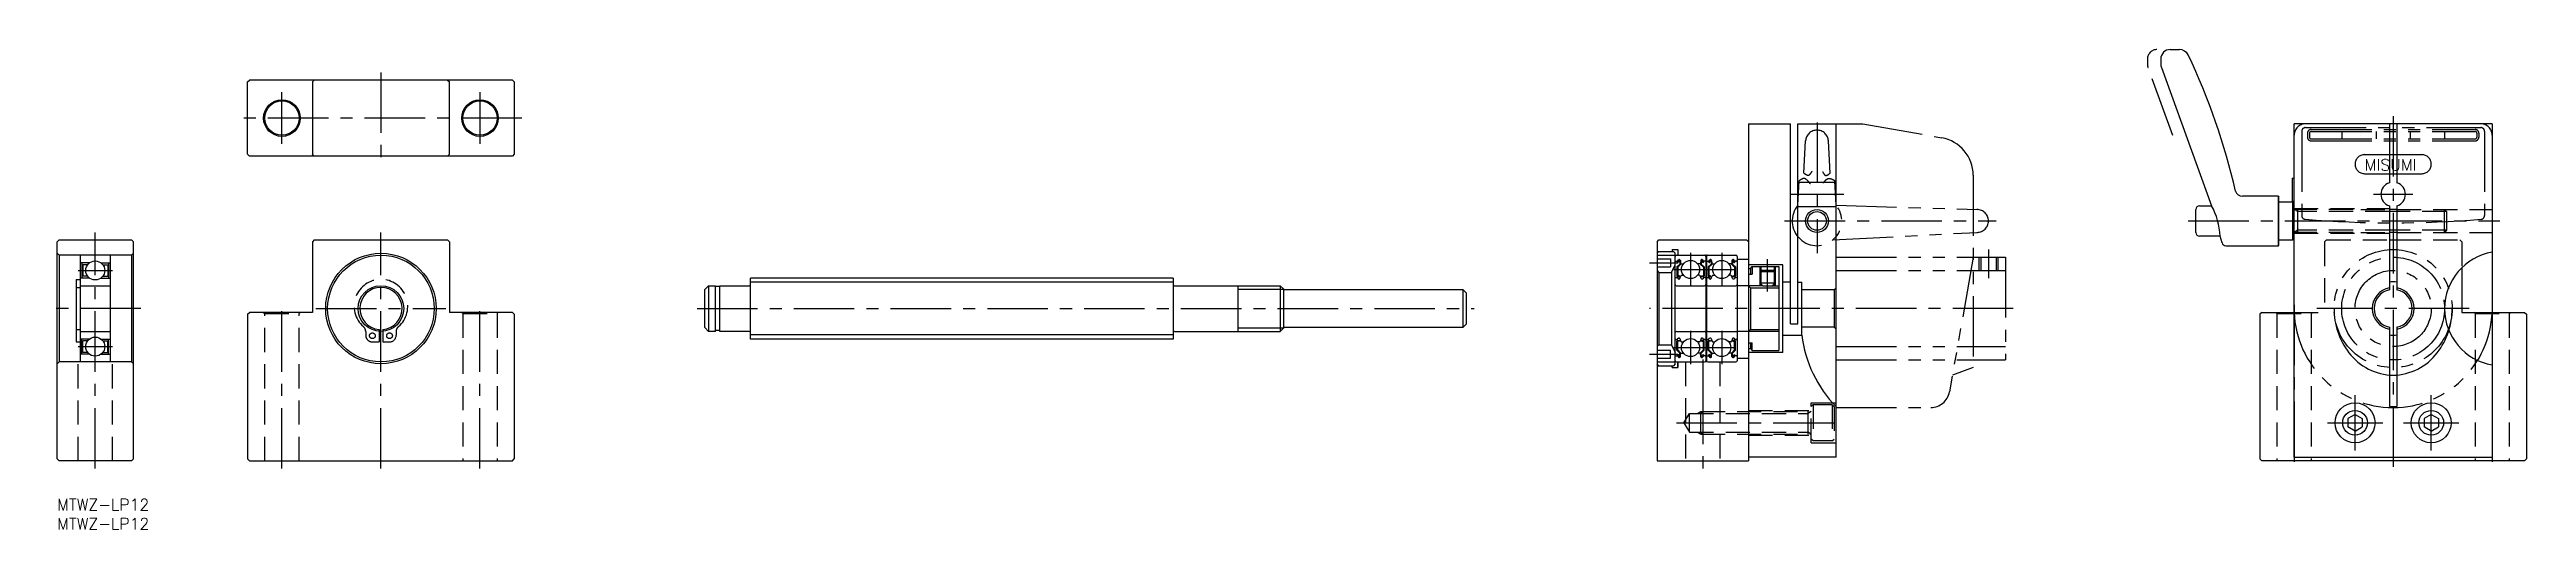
# Model space of a CAD drawing. Extents: x -2 to 648, y -8 to 118.
import ezdxf

# ---------------------------------------------------------------- set-up
doc = ezdxf.new("R2010")
doc.units = 0
doc.header["$LTSCALE"] = 0.5
for name, pattern in [('CENTER', [50.8, 31.75, -6.35, 6.35, -6.35]), ('DASHED', [19.05, 12.7, -6.35]), ('PHANTOM', [63.5, 31.75, -6.35, 6.35, -6.35, 6.35, -6.35])]:
    doc.linetypes.add(name, pattern=pattern)
doc.layers.get('0').update_dxf_attribs({"linetype": 'CONTINUOUS'})
for name, color, linetype in [('MSM_CENTER', 1, 'CENTER'), ('MSM_CONTINUOUS', 7, 'CONTINUOUS'), ('MSM_DASHED', 4, 'DASHED'), ('MSM_IMAGINARY', 6, 'PHANTOM'), ('MSM_NARROW', 5, 'CONTINUOUS'), ('MSM_PART_NUMBER', 7, 'CONTINUOUS')]:
    doc.layers.add(name, color=color, linetype=linetype)
doc.styles.get("Standard").update_dxf_attribs({"font": 'txt.shx', "height": 3, "bigfont": 'bigfont.shx'})

# ---------------------------------------------------------------- blocks, each defined once
blk = doc.blocks.new('*U4')
at = {"layer": 'MSM_PART_NUMBER'}
blk.add_text('MTWZ-LP12', height=3, dxfattribs=at).set_placement((0, -3))
blk = doc.blocks.new('*U5')
at = {"layer": 'MSM_PART_NUMBER'}
blk.add_text('MTWZ-LP12', height=3, dxfattribs=at).set_placement((0, -8))
blk = doc.blocks.new('*U6')
at = {"layer": 'MSM_IMAGINARY'}
blk.add_text('MISUMI', height=3, dxfattribs=at).set_placement((605.77, 86.22))

msp = doc.modelspace()

# ---------------------------------------------------------------- linework, layer by layer
for p, q in [((444, 56), (444.54, 55.46)), ((444.54, 55.46), (452, 55.46)), ((444.54, 55.46), (444.54, 44.54)), ((444, 44), (444.54, 44.54)), ((444.54, 44.54), (452, 44.54))]:
    msp.add_line(p, q)
at = {"layer": 'MSM_CENTER'}
for p, q in [((85, 112), (85, 88)), ((59, 93.2), (59, 106.8)), ((111, 106.8), (111, 93.2)), ((122, 100), (48, 100)), ((462, 98.84), (462, 64.5)), ((613.25, 100.5), (613.25, 8)), ((455, 80), (469, 80)), ((608.05, 80), (618.45, 80)), ((453.5, 73), (509, 73)), ((559.45, 73), (641.25, 73)), ((10, 8), (10, 70)), ((85, 8), (85, 70)), ((507, 65.5), (507, 58)), ((5.5, 60), (14.5, 60)), ((418, 62), (425.5, 62)), ((424.42, 60.25), (441.38, 60.25)), ((428.8, 64.63), (428.8, 55.87)), ((437, 64.63), (437, 55.87)), ((449, 54.5), (449, 63)), ((22, 50), (-2, 50)), ((59, 8), (59, 51)), ((67.95, 50), (102.05, 50)), ((111, 8), (111, 51)), ((168, 50), (372, 50)), ((513.5, 50), (418, 50)), ((587.25, 51), (587.25, 8)), ((633.25, 50), (593.25, 50)), ((639.25, 51), (639.25, 8)), ((5.5, 40), (14.5, 40)), ((424.42, 39.75), (441.38, 39.75)), ((428.8, 44.13), (428.8, 35.37)), ((437, 44.13), (437, 35.37)), ((418, 38), (425.5, 38)), ((432, 36.62), (432, 8)), ((603.25, 12.75), (603.25, 27.25)), ((623.25, 12.75), (623.25, 27.25)), ((425.08, 20), (469, 20)), ((596, 20), (610.5, 20)), ((616, 20), (630.5, 20))]:
    msp.add_line(p, q, dxfattribs=at)
at = {"layer": 'MSM_CONTINUOUS'}
for p, q in [((554.75, 118), (557.18, 118)), ((552.25, 115.5), (552.25, 114.12)), ((552.4, 113.27), (565.6, 77)), ((50, 109.5), (50.5, 110)), ((50, 90.5), (50, 109.5)), ((119.5, 110), (50.5, 110)), ((67, 109.5), (67.5, 110)), ((67, 109.5), (67, 90.5)), ((102.5, 110), (103, 109.5)), ((103, 90.5), (103, 109.5)), ((119.5, 110), (120, 109.5)), ((120, 109.5), (120, 90.5)), ((444, 98.5), (444, 10)), ((444, 98.5), (455, 98.5)), ((455, 46), (455, 98.5)), ((457, 46), (457, 98.5)), ((457, 98.5), (467, 98.5)), ((467, 11), (467, 98.5)), ((639.25, 98.5), (587.25, 98.5)), ((587.25, 11), (587.25, 98.5)), ((612.25, 98.5), (612.25, 83.04)), ((614.25, 98.5), (614.25, 83.04)), ((639.25, 98.5), (639.25, 11)), ((50.5, 90), (50, 90.5)), ((119.5, 90), (50.5, 90)), ((67.5, 90), (67, 90.5)), ((103, 90.5), (102.5, 90)), ((120, 90.5), (119.5, 90)), ((457, 83.2), (467, 83.2)), ((583.16, 79.5), (573.74, 79.5)), ((583.16, 79.5), (583.25, 79.3)), ((583.16, 66.5), (583.16, 79.5)), ((583.25, 66.7), (583.25, 79.3)), ((457, 76.8), (467, 76.8)), ((561.45, 70), (561.45, 76)), ((562.45, 77), (565.6, 77)), ((583.25, 78), (586.88, 78)), ((587.25, 77.63), (586.88, 78)), ((586.88, 68), (586.88, 78)), ((612.25, 76.96), (612.25, 54.9)), ((614.25, 76), (612.25, 76)), ((614.25, 76.96), (614.25, 54.9)), ((0.5, 68), (0, 67.5)), ((0, 10.5), (0, 67.5)), ((0.5, 68), (19.5, 68)), ((20, 67.5), (19.5, 68)), ((20, 10.5), (20, 67.5)), ((67.5, 68), (67, 67.5)), ((67, 67.5), (67, 49)), ((67.5, 68), (102.5, 68)), ((103, 67.5), (102.5, 68)), ((103, 67.5), (103, 49)), ((420, 67.5), (420.5, 68)), ((420, 67.5), (420, 10)), ((420.5, 68), (443.5, 68)), ((424, 65.5), (425.5, 65.5)), ((424, 65.5), (425.5, 65.5)), ((424, 65.5), (424, 65)), ((425.5, 65.5), (425.5, 64)), ((443.5, 68), (444, 67.5)), ((567.85, 69), (562.45, 69)), ((568.35, 67.23), (567.85, 69)), ((569.31, 66.5), (583.16, 66.5)), ((583.16, 66.5), (583.25, 66.7)), ((583.25, 68), (586.88, 68)), ((587.25, 68.37), (586.88, 68)), ((614.25, 70), (612.25, 70)), ((612.25, 68), (614.25, 68)), ((0.5, 64), (0, 64.5)), ((0.5, 64), (0.5, 36)), ((19.5, 64), (0.5, 64)), ((6, 64), (6, 36)), ((8.5, 62), (6, 62)), ((6.5, 62), (6.5, 58)), ((6.7, 61.5), (6.7, 58.5)), ((8, 61.5), (6.7, 61.5)), ((11.5, 62), (14, 62)), ((12, 61.5), (13.3, 61.5)), ((13.3, 61.5), (13.3, 58.5)), ((13.5, 62), (13.5, 58)), ((14, 36), (14, 64)), ((19.5, 64), (20, 64.5)), ((19.5, 64), (19.5, 36)), ((420.5, 65), (420, 64.5)), ((420, 65), (424.3, 65)), ((420, 65), (424, 65)), ((420, 64), (424.8, 64)), ((420, 63.05), (423.5, 63.05)), ((420, 60.95), (423.5, 60.95)), ((420, 60), (420.5, 59.5)), ((420.5, 59.5), (420.5, 40.5)), ((420.5, 59.5), (423.8, 59.5)), ((423.5, 63.05), (423.5, 60.95)), ((423.8, 59.5), (424.8, 61.5)), ((423.8, 59.5), (423.8, 40.5)), ((424.3, 65), (424.8, 64.5)), ((424.8, 35.5), (424.8, 64.5)), ((424.9, 62.45), (425.36, 62.45)), ((425.1, 64), (432.5, 64)), ((425.98, 61.68), (425.23, 60.93)), ((425.23, 60.93), (425.23, 58.55)), ((425.36, 62.45), (425.61, 62.75)), ((425.54, 62.04), (425.38, 62.17)), ((426.18, 61.6), (425.43, 60.85)), ((425.43, 60.85), (425.43, 58.55)), ((425.88, 58.55), (425.43, 58.55)), ((425.51, 62.32), (425.76, 62.62)), ((425.67, 62.19), (425.51, 62.32)), ((425.54, 62.04), (425.67, 62.19)), ((425.88, 58.35), (425.88, 58.55)), ((425.94, 62.56), (425.98, 61.68)), ((425.98, 57.88), (426.25, 58.62)), ((426.14, 62.58), (426.2, 61.84)), ((426.18, 62.07), (426.18, 61.6)), ((426.3, 61.75), (426.95, 61.75)), ((426.44, 58.75), (426.95, 58.75)), ((431.3, 61.75), (430.65, 61.75)), ((431.16, 58.75), (430.65, 58.75)), ((431.62, 57.88), (431.35, 58.62)), ((431.46, 62.58), (431.4, 61.84)), ((431.42, 62.07), (431.42, 61.6)), ((431.42, 61.6), (432.17, 60.85)), ((431.66, 62.56), (431.62, 61.68)), ((431.62, 61.68), (432.37, 60.93)), ((431.72, 58.55), (432.17, 58.55)), ((431.72, 58.35), (431.72, 58.55)), ((432.09, 62.32), (431.84, 62.62)), ((431.93, 62.19), (432.09, 62.32)), ((432.06, 62.04), (431.93, 62.19)), ((432.24, 62.45), (431.99, 62.75)), ((432.06, 62.04), (432.22, 62.17)), ((432.17, 60.85), (432.17, 58.55)), ((432.7, 62.45), (432.24, 62.45)), ((432.37, 60.93), (432.37, 58.55)), ((432.8, 64), (432.8, 36)), ((433, 64), (432.8, 64)), ((433, 64), (433, 36)), ((433.1, 62.45), (433.56, 62.45)), ((433.3, 64), (440.7, 64)), ((434.18, 61.68), (433.43, 60.93)), ((433.43, 60.93), (433.43, 58.55)), ((433.56, 62.45), (433.81, 62.75)), ((433.74, 62.04), (433.58, 62.17)), ((434.38, 61.6), (433.63, 60.85)), ((433.63, 60.85), (433.63, 58.55)), ((434.08, 58.55), (433.63, 58.55)), ((433.71, 62.32), (433.96, 62.62)), ((433.87, 62.19), (433.71, 62.32)), ((433.74, 62.04), (433.87, 62.19)), ((434.08, 58.35), (434.08, 58.55)), ((434.14, 62.56), (434.18, 61.68)), ((434.18, 57.88), (434.45, 58.62)), ((434.34, 62.58), (434.4, 61.84)), ((434.38, 62.07), (434.38, 61.6)), ((434.5, 61.75), (435.15, 61.75)), ((434.64, 58.75), (435.15, 58.75)), ((439.5, 61.75), (438.85, 61.75)), ((439.36, 58.75), (438.85, 58.75)), ((439.82, 57.88), (439.55, 58.62)), ((439.66, 62.58), (439.6, 61.84)), ((439.62, 62.07), (439.62, 61.6)), ((439.62, 61.6), (440.37, 60.85)), ((439.86, 62.56), (439.82, 61.68)), ((439.82, 61.68), (440.57, 60.93)), ((439.92, 58.35), (439.92, 58.55)), ((439.92, 58.55), (440.37, 58.55)), ((440.29, 62.32), (440.04, 62.62)), ((440.13, 62.19), (440.29, 62.32)), ((440.26, 62.04), (440.13, 62.19)), ((440.44, 62.45), (440.19, 62.75)), ((440.26, 62.04), (440.42, 62.17)), ((440.37, 60.85), (440.37, 58.55)), ((440.9, 62.45), (440.44, 62.45)), ((440.57, 60.93), (440.57, 58.55)), ((441, 63.7), (441, 36.3)), ((441, 63), (444, 63)), ((453, 61.5), (444, 61.5)), ((444, 60.5), (444.5, 60.5)), ((444, 59), (445, 59)), ((444.5, 60.5), (445, 61)), ((444.5, 60.5), (444.5, 59)), ((445, 61), (445, 59)), ((445, 61), (452, 61)), ((447.27, 60), (447, 59.73)), ((447, 59.73), (447, 56.75)), ((447, 59.73), (451, 59.73)), ((447.27, 61), (447.27, 60)), ((450.73, 60), (447.27, 60)), ((450.73, 61), (450.73, 60)), ((450.73, 60), (451, 59.73)), ((451, 59.73), (451, 56.75)), ((452, 61), (452, 39)), ((453, 38.5), (453, 61.5)), ((631.25, 60.71), (631.25, 49)), ((5, 57.65), (5, 41.25)), ((5, 57.65), (6, 57.65)), ((5, 55.55), (6, 55.55)), ((8.5, 58), (6, 58)), ((6, 56), (14, 56)), ((8, 58.5), (6.7, 58.5)), ((11.5, 58), (14, 58)), ((12, 58.5), (13.3, 58.5)), ((170, 55), (171, 56)), ((170, 45), (170, 55)), ((171, 56), (171, 44)), ((171, 56), (172.85, 56)), ((172.85, 44), (172.85, 56)), ((174, 55.75), (172.85, 55.75)), ((174, 44), (174, 56)), ((174, 56), (181.7, 56)), ((182, 42), (182, 58)), ((293, 58), (182, 58)), ((293, 58), (293, 42)), ((293.3, 56), (321.05, 56)), ((310, 44), (310, 56)), ((321.05, 56), (321.05, 44)), ((321.05, 56), (322, 55.05)), ((322, 44.95), (322, 55.05)), ((322, 55), (369, 55)), ((369, 55), (369, 45)), ((369, 55), (370, 54)), ((370, 46), (370, 54)), ((425, 58.15), (425.3, 58.15)), ((425.1, 56), (432.5, 56)), ((425.3, 58.15), (425.58, 57.82)), ((425.43, 58.35), (425.88, 58.35)), ((425.73, 57.75), (425.79, 57.75)), ((432.17, 58.35), (431.72, 58.35)), ((431.87, 57.75), (431.81, 57.75)), ((432.3, 58.15), (432.02, 57.82)), ((432.6, 58.15), (432.3, 58.15)), ((433.2, 58.15), (433.5, 58.15)), ((433.3, 56), (440.7, 56)), ((433.5, 58.15), (433.78, 57.82)), ((433.63, 58.35), (434.08, 58.35)), ((433.93, 57.75), (433.99, 57.75)), ((440.37, 58.35), (439.92, 58.35)), ((440.07, 57.75), (440.01, 57.75)), ((440.5, 58.15), (440.22, 57.82)), ((440.8, 58.15), (440.5, 58.15)), ((444, 56), (441, 56)), ((447, 56.75), (451, 56.75)), ((447.75, 56), (447, 56.75)), ((447.27, 56.48), (447.27, 56)), ((447.75, 56), (450.25, 56)), ((450.25, 56), (451, 56.75)), ((450.73, 56.48), (450.73, 56)), ((453, 57), (455, 57)), ((457, 56.93), (458, 56.93)), ((458, 43), (458, 56.93)), ((466.5, 54.9), (458, 54.9)), ((467, 55.4), (466.5, 54.9)), ((466.5, 54.9), (466.5, 45.1)), ((50, 48.5), (50.5, 49)), ((50, 48.5), (50, 10.5)), ((67, 49), (50.5, 49)), ((119.5, 49), (103, 49)), ((120, 48.5), (119.5, 49)), ((120, 48.5), (120, 10.5)), ((369, 45), (370, 46)), ((455, 46), (457, 46)), ((578.75, 49), (578.25, 48.5)), ((578.25, 48.5), (578.25, 10.5)), ((578.75, 49), (587.25, 49)), ((631.25, 49), (647.75, 49)), ((647.75, 49), (648.25, 48.5)), ((648.25, 48.5), (648.25, 10.5)), ((5, 44.47), (6, 44.47)), ((5, 41.25), (6, 41.25)), ((6, 44), (14, 44)), ((8.5, 42), (6, 42)), ((6.5, 38), (6.5, 42)), ((8, 41.5), (6.7, 41.5)), ((6.7, 38.5), (6.7, 41.5)), ((11.5, 42), (14, 42)), ((12, 41.5), (13.3, 41.5)), ((13.3, 38.5), (13.3, 41.5)), ((13.5, 38), (13.5, 42)), ((84.5, 44.47), (84.5, 44.02)), ((85.5, 44.47), (85.5, 44.02)), ((170, 45), (171, 44)), ((172.85, 44), (171, 44)), ((174, 44.25), (172.85, 44.25)), ((181.7, 44), (174, 44)), ((293, 42), (182, 42)), ((293.3, 44), (321.05, 44)), ((321.05, 44), (322, 44.95)), ((369, 45), (322, 45)), ((420, 40), (420.5, 40.5)), ((420, 39.05), (423.5, 39.05)), ((420.5, 40.5), (423.8, 40.5)), ((423.5, 36.95), (423.5, 39.05)), ((423.8, 40.5), (424.8, 38.5)), ((425, 41.85), (425.3, 41.85)), ((425.1, 44), (432.5, 44)), ((425.23, 39.07), (425.23, 41.45)), ((425.98, 38.32), (425.23, 39.07)), ((425.3, 41.85), (425.58, 42.18)), ((425.43, 41.65), (425.88, 41.65)), ((425.88, 41.45), (425.43, 41.45)), ((425.43, 39.15), (425.43, 41.45)), ((426.18, 38.4), (425.43, 39.15)), ((425.73, 42.25), (425.79, 42.25)), ((425.88, 41.65), (425.88, 41.45)), ((425.98, 42.12), (426.25, 41.38)), ((426.44, 41.25), (426.95, 41.25)), ((426.57, 41.25), (426.57, 41.25)), ((431.16, 41.25), (430.65, 41.25)), ((431.62, 42.12), (431.35, 41.38)), ((431.42, 38.4), (432.17, 39.15)), ((431.62, 38.32), (432.37, 39.07)), ((431.72, 41.65), (431.72, 41.45)), ((432.17, 41.65), (431.72, 41.65)), ((431.72, 41.45), (432.17, 41.45)), ((431.87, 42.25), (431.81, 42.25)), ((432.3, 41.85), (432.02, 42.18)), ((432.17, 39.15), (432.17, 41.45)), ((432.6, 41.85), (432.3, 41.85)), ((432.37, 39.07), (432.37, 41.45)), ((433.2, 41.85), (433.5, 41.85)), ((433.3, 44), (440.7, 44)), ((433.43, 39.07), (433.43, 41.45)), ((434.18, 38.32), (433.43, 39.07)), ((433.5, 41.85), (433.78, 42.18)), ((433.63, 41.65), (434.08, 41.65)), ((434.08, 41.45), (433.63, 41.45)), ((433.63, 39.15), (433.63, 41.45)), ((434.38, 38.4), (433.63, 39.15)), ((433.93, 42.25), (433.99, 42.25)), ((434.08, 41.65), (434.08, 41.45)), ((434.18, 42.12), (434.45, 41.38)), ((434.64, 41.25), (435.15, 41.25)), ((434.77, 41.25), (434.77, 41.25)), ((439.36, 41.25), (438.85, 41.25)), ((439.82, 42.12), (439.55, 41.38)), ((439.62, 38.4), (440.37, 39.15)), ((439.82, 38.32), (440.57, 39.07)), ((440.37, 41.65), (439.92, 41.65)), ((439.92, 41.65), (439.92, 41.45)), ((439.92, 41.45), (440.37, 41.45)), ((440.07, 42.25), (440.01, 42.25)), ((440.5, 41.85), (440.22, 42.18)), ((440.37, 39.15), (440.37, 41.45)), ((440.8, 41.85), (440.5, 41.85)), ((440.57, 39.07), (440.57, 41.45)), ((444, 44), (441, 44)), ((444, 41), (445, 41)), ((444, 39.5), (444.5, 39.5)), ((444.5, 41), (444.5, 39.5)), ((444.5, 39.5), (445, 39)), ((445, 39), (445, 41)), ((453, 43), (458, 43)), ((466.5, 45.1), (458, 45.1)), ((467, 44.6), (466.5, 45.1)), ((612.25, 45.1), (612.25, 24.25)), ((614.25, 45.1), (614.25, 24.25)), ((0.5, 36), (0, 35.5)), ((19.5, 36), (0.5, 36)), ((8.5, 38), (6, 38)), ((8, 38.5), (6.7, 38.5)), ((11.5, 38), (14, 38)), ((12, 38.5), (13.3, 38.5)), ((19.5, 36), (20, 35.5)), ((420, 36.95), (423.5, 36.95)), ((420, 36), (424.8, 36)), ((420.5, 35), (420, 35.5)), ((420, 35), (424.3, 35)), ((420, 35), (424, 35)), ((424, 35), (424, 34.5)), ((424, 34.5), (424, 35)), ((424, 34.5), (425.5, 34.5)), ((424, 34.5), (425.5, 34.5)), ((424.8, 35.5), (424.3, 35)), ((424.9, 37.55), (425.36, 37.55)), ((425.1, 36), (432.5, 36)), ((425.36, 37.55), (425.61, 37.25)), ((425.54, 37.96), (425.38, 37.83)), ((425.5, 36), (425.5, 34.5)), ((425.5, 34.5), (425.5, 36)), ((425.67, 37.81), (425.51, 37.68)), ((425.51, 37.68), (425.76, 37.38)), ((425.54, 37.96), (425.67, 37.81)), ((425.94, 37.44), (425.98, 38.32)), ((426.14, 37.42), (426.2, 38.16)), ((426.18, 37.93), (426.18, 38.4)), ((426.3, 38.25), (426.95, 38.25)), ((431.3, 38.25), (430.65, 38.25)), ((431.46, 37.42), (431.4, 38.16)), ((431.42, 37.93), (431.42, 38.4)), ((431.66, 37.44), (431.62, 38.32)), ((432.09, 37.68), (431.84, 37.38)), ((432.06, 37.96), (431.93, 37.81)), ((431.93, 37.81), (432.09, 37.68)), ((432.24, 37.55), (431.99, 37.25)), ((432.06, 37.96), (432.22, 37.83)), ((432.7, 37.55), (432.24, 37.55)), ((433, 36), (432.8, 36)), ((433.1, 37.55), (433.56, 37.55)), ((433.3, 36), (440.7, 36)), ((433.56, 37.55), (433.81, 37.25)), ((433.74, 37.96), (433.58, 37.83)), ((433.87, 37.81), (433.71, 37.68)), ((433.71, 37.68), (433.96, 37.38)), ((433.74, 37.96), (433.87, 37.81)), ((434.14, 37.44), (434.18, 38.32)), ((434.34, 37.42), (434.4, 38.16)), ((434.38, 37.93), (434.38, 38.4)), ((434.5, 38.25), (435.15, 38.25)), ((439.5, 38.25), (438.85, 38.25)), ((439.66, 37.42), (439.6, 38.16)), ((439.62, 37.93), (439.62, 38.4)), ((439.86, 37.44), (439.82, 38.32)), ((440.29, 37.68), (440.04, 37.38)), ((440.26, 37.96), (440.13, 37.81)), ((440.13, 37.81), (440.29, 37.68)), ((440.44, 37.55), (440.19, 37.25)), ((440.26, 37.96), (440.42, 37.83)), ((440.9, 37.55), (440.44, 37.55)), ((441, 37), (444, 37)), ((453, 38.5), (444, 38.5)), ((445, 39), (452, 39)), ((603.25, 22.18), (601.36, 21.09)), ((601.36, 21.09), (601.36, 18.91)), ((603.25, 22.18), (605.14, 21.09)), ((605.14, 21.09), (605.14, 18.91)), ((612.25, 24.25), (614.25, 24.25)), ((623.25, 22.18), (621.36, 21.09)), ((621.36, 21.09), (621.36, 18.91)), ((623.25, 22.18), (625.14, 21.09)), ((625.14, 21.09), (625.14, 18.91)), ((603.25, 17.82), (601.36, 18.91)), ((603.25, 17.82), (605.14, 18.91)), ((623.25, 17.82), (621.36, 18.91)), ((623.25, 17.82), (625.14, 18.91)), ((0.5, 10), (0, 10.5)), ((19.5, 10), (0.5, 10)), ((19.5, 10), (20, 10.5)), ((50.5, 10), (50, 10.5)), ((50.5, 10), (119.5, 10)), ((119.5, 10), (120, 10.5)), ((420, 10), (444, 10)), ((467, 11), (444, 11)), ((578.75, 10), (578.25, 10.5)), ((647.75, 10), (578.75, 10)), ((587.25, 11), (639.25, 11)), ((647.75, 10), (648.25, 10.5))]:
    msp.add_line(p, q, dxfattribs=at)
for centre, radius in [((59, 100), 4.8), ((59, 100), 4.5), ((111, 100), 4.8), ((111, 100), 4.5), ((462, 73), 2.46), ((10, 60), 2.5), ((85, 50), 14.5), ((85, 50), 14), ((428.8, 60.25), 2.38), ((437, 60.25), 2.38), ((85, 50), 6), ((10, 40), 2.5), ((428.8, 39.75), 2.38), ((437, 39.75), 2.38), ((603.25, 20), 5.25), ((603.25, 20), 3.25), ((623.25, 20), 5.25), ((623.25, 20), 3.25)]:
    msp.add_circle(centre, radius, dxfattribs=at)
for centre, radius, start, end in [((554.75, 115.5), 2.5, 90, 180), ((557.18, 115.5), 2.5, 25.49274, 90), ((554.75, 114.12), 2.5, 180, 200), ((404.82, 42.85), 171.3, 12.81229, 25.49274), ((573.74, 81.5), 2, 199.37899, 270), ((613.25, 80), 3.2, 108.20996, 251.79004), ((613.25, 80), 3.2, 288.20996, 71.79004), ((562.45, 76), 1, 90, 180), ((548.17, 67.78), 19.72, 3.56093, 27.88856), ((562.45, 70), 1, 180, 270), ((569.31, 67.5), 1, 195.72475, 270), ((425.1, 63.7), 0.3, 90, 180), ((424.9, 62.55), 0.1, 180, 270), ((425.43, 58.55), 0.2, 180, 270), ((425.51, 62.32), 0.2, 140.00197, 230.08631), ((425.84, 62.55), 0.3, 4.99676, 140.00197), ((425.84, 62.56), 0.1, 2.81979, 140.00215), ((426.3, 61.85), 0.1, 184.99676, 269.99912), ((426.44, 58.55), 0.2, 90, 159.99165), ((431.16, 58.55), 0.2, 20.00835, 90), ((431.3, 61.85), 0.1, 270.00088, 355.00324), ((431.76, 62.55), 0.3, 39.99803, 175.00324), ((431.76, 62.56), 0.1, 39.99785, 177.18021), ((432.17, 58.55), 0.2, 270, 0), ((432.09, 62.32), 0.2, 309.91369, 39.99803), ((432.5, 63.7), 0.3, 0, 90), ((432.7, 62.55), 0.1, 270, 0), ((433.3, 63.7), 0.3, 90, 180), ((433.1, 62.55), 0.1, 180, 270), ((433.63, 58.55), 0.2, 180, 270), ((433.71, 62.32), 0.2, 140.00197, 230.08631), ((434.04, 62.55), 0.3, 4.99676, 140.00197), ((434.04, 62.56), 0.1, 2.81979, 140.00215), ((434.5, 61.85), 0.1, 184.99676, 269.99912), ((434.64, 58.55), 0.2, 90, 159.99165), ((439.36, 58.55), 0.2, 20.00835, 90), ((439.5, 61.85), 0.1, 270.00088, 355.00324), ((439.96, 62.55), 0.3, 39.99803, 175.00324), ((439.96, 62.56), 0.1, 39.99785, 177.18021), ((440.37, 58.55), 0.2, 270, 0), ((440.29, 62.32), 0.2, 309.91369, 39.99803), ((440.7, 63.7), 0.3, 0, 90), ((440.9, 62.55), 0.1, 270, 0), ((641.75, 50), 15, 99.59407, 260.40593), ((85, 50), 5.55, 275.16879, 264.83121), ((181.7, 56.3), 0.3, 270, 0), ((293.3, 56.3), 0.3, 180, 270), ((425, 57.95), 0.2, 90, 180), ((425.1, 56.3), 0.3, 180, 270), ((425.73, 57.95), 0.2, 219.9952, 270), ((425.79, 57.95), 0.2, 270, 339.99165), ((431.81, 57.95), 0.2, 200.00835, 270), ((431.87, 57.95), 0.2, 270, 320.0048), ((432.5, 56.3), 0.3, 270, 0), ((432.6, 57.95), 0.2, 0, 90), ((433.2, 57.95), 0.2, 90, 180), ((433.3, 56.3), 0.3, 180, 270), ((433.93, 57.95), 0.2, 219.9952, 270), ((433.99, 57.95), 0.2, 270, 339.99165), ((440.01, 57.95), 0.2, 200.00835, 270), ((440.07, 57.95), 0.2, 270, 320.0048), ((440.7, 56.3), 0.3, 270, 0), ((440.8, 57.95), 0.2, 0, 90), ((613.25, 50), 5.5, 100.47568, 259.52432), ((613.25, 50), 5, 101.53696, 258.46304), ((613.25, 50), 7, 81.78679, 98.21321), ((613.25, 50), 5.5, 280.47568, 79.52432), ((613.25, 50), 5, 281.53696, 78.46304), ((181.7, 43.7), 0.3, 0, 90), ((293.3, 43.7), 0.3, 90, 180), ((425.1, 43.7), 0.3, 90, 180), ((425, 42.05), 0.2, 180, 270), ((425.43, 41.45), 0.2, 90, 180), ((425.73, 42.05), 0.2, 90, 140.0048), ((425.79, 42.05), 0.2, 20.00835, 90), ((426.44, 41.45), 0.2, 200.00835, 270), ((431.16, 41.45), 0.2, 270, 339.99165), ((431.81, 42.05), 0.2, 90, 159.99165), ((431.87, 42.05), 0.2, 39.9952, 90), ((432.17, 41.45), 0.2, 0, 90), ((432.5, 43.7), 0.3, 0, 90), ((432.6, 42.05), 0.2, 270, 0), ((433.3, 43.7), 0.3, 90, 180), ((433.2, 42.05), 0.2, 180, 270), ((433.63, 41.45), 0.2, 90, 180), ((433.93, 42.05), 0.2, 90, 140.0048), ((433.99, 42.05), 0.2, 20.00835, 90), ((434.64, 41.45), 0.2, 200.00835, 270), ((439.36, 41.45), 0.2, 270, 339.99165), ((440.01, 42.05), 0.2, 90, 159.99165), ((440.07, 42.05), 0.2, 39.9952, 90), ((440.37, 41.45), 0.2, 0, 90), ((440.7, 43.7), 0.3, 0, 90), ((440.8, 42.05), 0.2, 270, 0), ((490.43, 47.03), 32.68, 187.08752, 224.19449), ((613.25, 50.5), 7.5, 262.33774, 277.66226), ((424.9, 37.45), 0.1, 90, 180), ((425.1, 36.3), 0.3, 180, 270), ((425.51, 37.68), 0.2, 129.91369, 219.99803), ((425.84, 37.45), 0.3, 219.99803, 355.00324), ((425.84, 37.44), 0.1, 219.99785, 357.18021), ((426.3, 38.15), 0.1, 90.00088, 175.00324), ((431.3, 38.15), 0.1, 4.99676, 89.99912), ((431.76, 37.45), 0.3, 184.99676, 320.00197), ((431.76, 37.44), 0.1, 182.81979, 320.00215), ((432.09, 37.68), 0.2, 320.00197, 50.08631), ((432.5, 36.3), 0.3, 270, 0), ((432.7, 37.45), 0.1, 0, 90), ((433.1, 37.45), 0.1, 90, 180), ((433.3, 36.3), 0.3, 180, 270), ((433.71, 37.68), 0.2, 129.91369, 219.99803), ((434.04, 37.45), 0.3, 219.99803, 355.00324), ((434.04, 37.44), 0.1, 219.99785, 357.18021), ((434.5, 38.15), 0.1, 90.00088, 175.00324), ((439.5, 38.15), 0.1, 4.99676, 89.99912), ((439.96, 37.45), 0.3, 184.99676, 320.00197), ((439.96, 37.44), 0.1, 182.81979, 320.00215), ((440.29, 37.68), 0.2, 320.00197, 50.08631), ((440.7, 36.3), 0.3, 270, 0), ((440.9, 37.45), 0.1, 0, 90)]:
    msp.add_arc(centre, radius, start, end, dxfattribs=at)
at = {"layer": 'MSM_DASHED'}
for p, q in [((587.25, 76.25), (612.25, 76.25)), ((588.19, 75.46), (587.25, 76)), ((602.75, 76), (587.25, 76)), ((588.19, 70), (588.19, 76)), ((602.75, 75.46), (588.19, 75.46)), ((604.75, 76), (612.25, 76)), ((612.25, 75.46), (604.75, 75.46)), ((614.25, 76), (639.25, 76)), ((627.25, 75.46), (614.25, 75.46)), ((627.25, 75.46), (626.71, 76)), ((626.71, 70), (626.71, 76)), ((627.25, 75.46), (627.25, 70.54)), ((588.19, 70.54), (587.25, 70)), ((602.75, 70), (587.25, 70)), ((587.25, 69.75), (612.25, 69.75)), ((602.75, 70.54), (588.19, 70.54)), ((595.75, 68), (595.25, 67.5)), ((595.25, 67.5), (595.25, 49)), ((595.75, 68), (612.25, 68)), ((612.25, 70.54), (604.75, 70.54)), ((604.75, 70), (612.25, 70)), ((627.25, 70.54), (614.25, 70.54)), ((614.25, 70), (639.25, 70)), ((614.25, 68), (630.75, 68)), ((627.25, 70.54), (626.71, 70)), ((630.75, 68), (631.25, 67.5)), ((631.25, 67.5), (631.25, 60.71)), ((54.2, 49), (54.5, 48.7)), ((54.5, 10), (54.5, 48.7)), ((54.5, 48.7), (63.5, 48.7)), ((63.8, 49), (63.5, 48.7)), ((63.5, 10), (63.5, 48.7)), ((106.2, 49), (106.5, 48.7)), ((106.5, 48.7), (115.5, 48.7)), ((106.5, 48.7), (106.5, 10)), ((115.8, 49), (115.5, 48.7)), ((115.5, 48.7), (115.5, 10)), ((582.75, 48.7), (582.45, 49)), ((582.75, 48.7), (582.75, 10)), ((582.75, 48.7), (591.75, 48.7)), ((587.25, 49), (595.25, 49)), ((591.75, 48.7), (592.05, 49)), ((591.75, 48.7), (591.75, 10)), ((634.75, 48.7), (634.45, 49)), ((634.75, 48.7), (643.75, 48.7)), ((634.75, 48.7), (634.75, 10)), ((643.75, 48.7), (644.05, 49)), ((643.75, 48.7), (643.75, 10)), ((81, 43.94), (81, 43)), ((82.75, 41.25), (84.5, 41.25)), ((84.5, 44.02), (84.5, 41.25)), ((85.5, 44.02), (85.5, 41.25)), ((85.5, 41.25), (87.25, 41.25)), ((89, 43.94), (89, 43)), ((5.5, 10), (5.5, 36)), ((14.5, 10), (14.5, 36)), ((427.5, 36), (427.5, 10)), ((436.5, 36), (436.5, 10)), ((427.08, 20), (428.5, 22.46)), ((427.08, 20), (428.5, 17.54)), ((428.5, 22.46), (459.56, 22.46)), ((428.5, 17.54), (428.5, 22.46)), ((430.56, 22.46), (431.5, 23)), ((431.5, 23), (460.5, 23)), ((431.5, 17), (431.5, 23)), ((431.5, 22.46), (432.04, 23)), ((432.04, 23), (432.04, 17)), ((444, 23.25), (460.5, 23.25)), ((459.56, 23), (459.56, 17)), ((460.5, 23), (459.56, 22.46)), ((460.5, 14.75), (460.5, 25.25)), ((460.5, 25.25), (467, 25.25)), ((461, 24.75), (460.5, 24.25)), ((461, 24.75), (461, 15.25)), ((466, 24.75), (461, 24.75)), ((466, 24.75), (466, 15.25)), ((466, 24.75), (466.5, 24.25)), ((466.5, 24.25), (466.5, 15.75)), ((428.5, 17.54), (459.56, 17.54)), ((430.56, 17.54), (431.5, 17)), ((431.5, 17.54), (432.04, 17)), ((431.5, 17), (460.5, 17)), ((444, 16.75), (460.5, 16.75)), ((460.5, 17), (459.56, 17.54)), ((461, 15.25), (460.5, 15.75)), ((460.5, 14.75), (467, 14.75)), ((466, 15.25), (461, 15.25)), ((466, 15.25), (466.5, 15.75))]:
    msp.add_line(p, q, dxfattribs=at)
for centre in [(82.75, 42.85), (87.25, 42.85)]:
    msp.add_circle(centre, 0.75, dxfattribs=at)
for centre, radius, start, end in [((85, 50.6), 7.05, 310.79913, 229.20088), ((79.25, 43.94), 1.75, 0, 49.20087), ((82.75, 43), 1.75, 179.99999, 270), ((87.25, 43), 1.75, 270, 0), ((90.75, 43.94), 1.75, 130.79913, 180.00001)]:
    msp.add_arc(centre, radius, start, end, dxfattribs=at)
at = {"layer": 'MSM_IMAGINARY'}
for p, q in [((548.75, 115.5), (548.75, 114.12)), ((555.39, 95.42), (548.9, 113.27)), ((467, 98.5), (474, 98.5)), ((474, 98.5), (494.74, 94.84)), ((458.56, 85.56), (459, 94)), ((465.44, 85.56), (465, 94)), ((589.25, 96.52), (589.25, 74.42)), ((590.25, 97.52), (636.25, 97.52)), ((590.75, 96.02), (590.75, 95.02)), ((591.25, 96.02), (591.25, 95.02)), ((591.75, 97.02), (634.75, 97.02)), ((591.75, 96.52), (634.75, 96.52)), ((591.75, 94.52), (634.75, 94.52)), ((591.75, 94.02), (634.75, 94.02)), ((599.75, 96.52), (599.75, 94.52)), ((608.75, 96.52), (608.75, 94.52)), ((617.75, 96.52), (617.75, 94.52)), ((626.75, 96.52), (626.75, 94.52)), ((635.25, 96.02), (635.25, 95.02)), ((635.75, 96.02), (635.75, 95.02)), ((637.25, 96.52), (637.25, 74.42)), ((503, 85), (503, 34.5)), ((605.77, 90.4), (620.77, 90.4)), ((605.77, 85.4), (620.77, 85.4)), ((457, 77.15), (457.34, 83.56)), ((467, 77.15), (466.66, 83.56)), ((586.75, 84.2), (586.75, 78.2)), ((586.75, 84.2), (587.25, 84.2)), ((586.75, 78.2), (587.25, 78.2)), ((467, 77.15), (504.09, 76)), ((466.15, 68), (504.16, 70)), ((467, 63.5), (511.5, 63.5)), ((467, 60), (511.5, 60)), ((503, 63.5), (496.76, 28.13)), ((504.5, 63.5), (504.5, 60)), ((505, 63.5), (505, 60)), ((509.07, 63.5), (509.07, 60)), ((509.5, 63.5), (509.5, 60)), ((511.5, 63.5), (511.5, 36.5)), ((467, 40), (511.5, 40)), ((467, 36.5), (511.5, 36.5)), ((503, 34.5), (497.54, 32.51)), ((467, 24), (491.84, 24))]:
    msp.add_line(p, q, dxfattribs=at)
for radius in [15.5, 13.5, 10]:
    msp.add_circle((613.25, 50), radius, dxfattribs=at)
for centre, radius, start, end in [((551.25, 115.5), 2.5, 90, 180), ((551.25, 114.12), 2.5, 180, 200), ((590.25, 95.5), 3, 90, 180), ((636.25, 95.5), 3, 0, 90), ((462, 93.84), 3, 3.01868, 176.98132), ((493, 85), 10, 0, 80), ((590.25, 96.52), 1, 90, 180), ((591.75, 96.02), 1, 90, 180), ((591.75, 95.02), 1, 180, 270), ((591.75, 96.02), 0.5, 90, 180), ((591.75, 95.02), 0.5, 180, 270), ((634.75, 96.02), 1, 0, 90), ((634.75, 96.02), 0.5, 0, 90), ((634.75, 95.02), 0.5, 270, 0), ((634.75, 95.02), 1, 270, 0), ((636.25, 96.52), 1, 0, 90), ((463.22, 92.08), 8.01, 234.45762, 238.71717), ((460.13, 87.04), 2.1, 239.34428, 248.76508), ((459.69, 85.89), 0.872, 248.57275, 267.77575), ((459.67, 85.57), 0.543, 268.54584, 284.97096), ((459.6, 85.75), 0.738, 286.28277, 313.53788), ((458.57, 86.86), 2.25, 313.10608, 328.13694), ((451.08, 91.83), 11.24, 326.77114, 329.2143), ((471.63, 90.39), 9.31, 208.59684, 211.5791), ((465.9, 86.87), 2.58, 211.5916, 219.10627), ((464.59, 85.77), 0.872, 217.47163, 243.39443), ((464.38, 85.4), 0.443, 245.84229, 266.98002), ((464.37, 85.62), 0.668, 268.73852, 293.48229), ((463.98, 86.57), 1.69, 292.8711, 304.90805), ((460.91, 90.95), 7.04, 304.96067, 310.06068), ((605.77, 87.9), 2.5, 90, 270), ((620.77, 87.9), 2.5, 270, 90), ((460.52, 79.16), 5.43, 116.79389, 125.90068), ((458.53, 83.17), 0.957, 61.58784, 118.41216), ((457.87, 81.97), 2.32, 38.94675, 61.27866), ((449.88, 74.88), 13.01, 37.13526, 41.12298), ((473.36, 74.49), 12.93, 135.20294, 139.20492), ((465.43, 82.33), 1.78, 105.40069, 134.45028), ((465.21, 82.92), 1.16, 77.32832, 102.67168), ((464.74, 80.9), 3.23, 65.53211, 77.00571), ((461.48, 73.5), 11.32, 62.76369, 66.03964), ((462, 73), 6.5, 140.28486, 39.71514), ((504, 73), 3, 270, 90), ((590.25, 74.42), 1, 180, 265.41143), ((613.25, 361), 288.5, 265.41143, 274.58857), ((636.25, 74.42), 1, 274.58857, 0), ((613.25, 50.02), 26.02, 182.24661, 357.75339), ((616.6, 49.89), 18.86, 179.65286, 217.52325), ((609.89, 49.89), 18.86, 322.47709, 0.34615), ((613.48, 47.33), 14.82, 217.04189, 269.12047), ((613.02, 47.33), 14.82, 270.87953, 322.95811), ((491.84, 29), 5, 270, 350)]:
    msp.add_arc(centre, radius, start, end, dxfattribs=at)
at = {"layer": 'MSM_NARROW'}
for p, q in [((614.25, 75.46), (612.25, 75.46)), ((614.25, 70.54), (612.25, 70.54)), ((447, 61), (447, 59.73)), ((447.27, 60), (447.27, 56.48)), ((450.73, 60), (450.73, 56.48)), ((451, 61), (451, 59.73)), ((293, 56.92), (182, 56.92)), ((310, 55.05), (322, 55.05)), ((447.75, 56), (444, 56)), ((447, 56.75), (447, 56)), ((450.25, 56), (452, 56)), ((451, 56.75), (451, 56)), ((293, 43.08), (182, 43.08)), ((310, 44.95), (322, 44.95)), ((452, 44), (444, 44))]:
    msp.add_line(p, q, dxfattribs=at)
msp.add_circle((462, 73), 3, dxfattribs=at)

# ---------------------------------------------------------------- block references
at = {"layer": 'MSM_CONTINUOUS'}
for name in ['*U6', '*U4', '*U5']:
    msp.add_blockref(name, (0, 0), dxfattribs=at)

doc.saveas('drawing.dxf')
